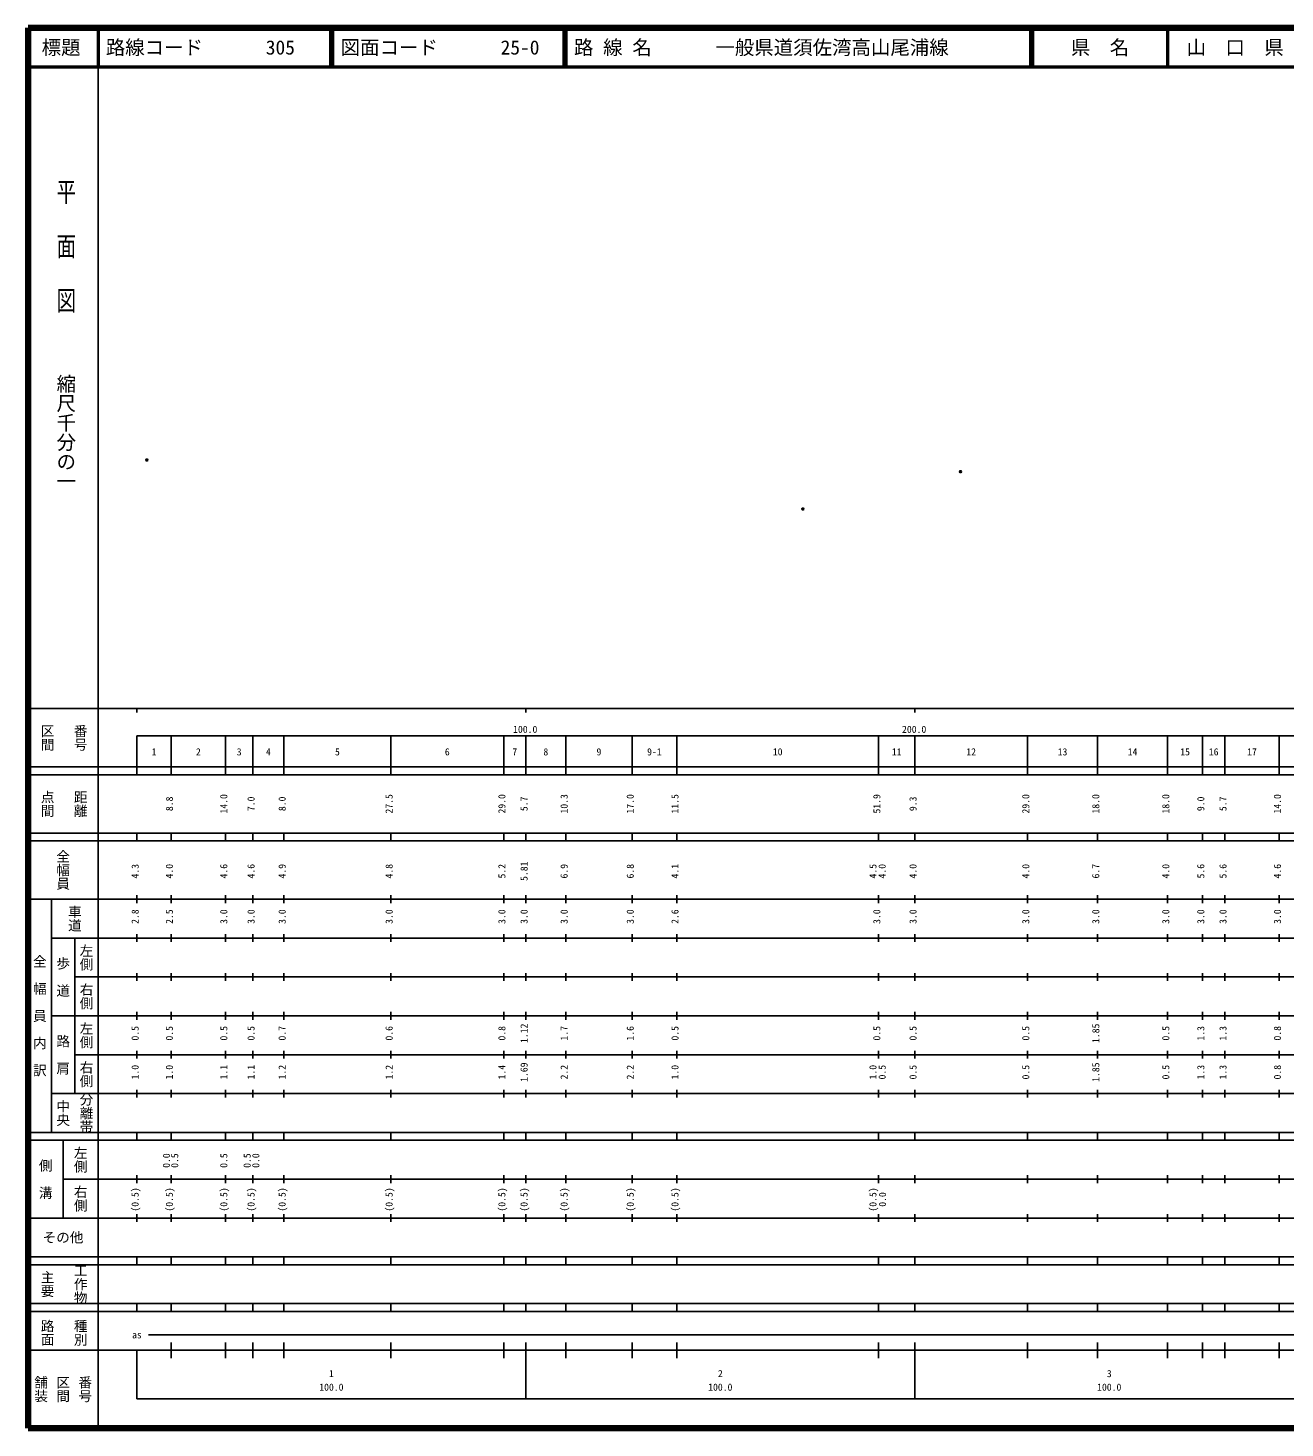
# Model space of a CAD drawing. Units: millimetres on the paper. Extents: x 40 to 680, y 20 to 380.
# Drawn here: x 40 to 363.2, y 20 to 380 of the extents above; entities that cross this region are included whole.
import ezdxf
from ezdxf.enums import TextEntityAlignment as Align

# ---------------------------------------------------------------- set-up
doc = ezdxf.new("R2010")
doc.units = ezdxf.units.MM
doc.header["$PDMODE"] = 32
doc.header["$PDSIZE"] = 0.5
doc.layers.add('M-OTRS', color=6, linetype='Continuous')
doc.layers.add('M-TTL-TXT', color=7, linetype='Continuous')
for name, color, linetype, lineweight in [('M-TTL', 2, 'Continuous', 140), ('M-TTL-BAND', 7, 'Continuous', 25), ('M-TTL-LINE', 7, 'Continuous', 50)]:
    doc.layers.add(name, color=color, linetype=linetype, lineweight=lineweight)
doc.styles.add('@ＭＳ ゴシック', font='')
doc.styles.add('ＭＳ ゴシック', font='')
doc.styles.get('@ＭＳ ゴシック').set_extended_font_data('@MS Gothic')
doc.styles.get('ＭＳ ゴシック').set_extended_font_data('MS Gothic')

msp = doc.modelspace()

# ---------------------------------------------------------------- linework, layer by layer
at = {"layer": 'M-OTRS'}
for p in [(70.55, 268.91), (279.762, 265.91), (239.245, 256.312)]:
    msp.add_point(p, dxfattribs=at)
at = {"layer": 'M-TTL'}
for p, q in [((40, 380), (40, 20)), ((680, 380), (40, 380)), ((40, 20), (680, 20))]:
    msp.add_line(p, q, dxfattribs=at)
at = {"layer": 'M-TTL-BAND'}
for p, q in [((58, 370), (58, 20)), ((40, 205), (579, 205)), ((68, 205), (68, 204)), ((168, 205), (168, 204)), ((268, 205), (268, 204)), ((68, 198), (579, 198)), ((68, 198), (68, 188)), ((76.8, 188), (76.8, 198)), ((90.8, 188), (90.8, 198)), ((97.8, 188), (97.8, 198)), ((105.8, 188), (105.8, 198)), ((133.3, 188), (133.3, 198)), ((162.3, 188), (162.3, 198)), ((168, 188), (168, 198)), ((178.3, 188), (178.3, 198)), ((195.3, 188), (195.3, 198)), ((206.8, 188), (206.8, 198)), ((258.7, 188), (258.7, 198)), ((268, 188), (268, 198)), ((297, 188), (297, 198)), ((315, 188), (315, 198)), ((333, 188), (333, 198)), ((342, 188), (342, 198)), ((347.7, 188), (347.7, 198)), ((361.7, 188), (361.7, 198)), ((40, 190), (579, 190)), ((40, 188), (579, 188)), ((40, 173), (579, 173)), ((68, 171), (68, 173)), ((76.8, 171), (76.8, 173)), ((90.8, 171), (90.8, 173)), ((97.8, 171), (97.8, 173)), ((105.8, 171), (105.8, 173)), ((133.3, 171), (133.3, 173)), ((162.3, 171), (162.3, 173)), ((168, 171), (168, 173)), ((178.3, 171), (178.3, 173)), ((195.3, 171), (195.3, 173)), ((206.8, 171), (206.8, 173)), ((258.7, 171), (258.7, 173)), ((268, 171), (268, 173)), ((297, 171), (297, 173)), ((315, 171), (315, 173)), ((333, 171), (333, 173)), ((342, 171), (342, 173)), ((347.7, 171), (347.7, 173)), ((361.7, 171), (361.7, 173)), ((40, 171), (579, 171)), ((40, 156), (579, 156)), ((46, 96), (46, 156)), ((68, 155), (68, 157)), ((76.8, 155), (76.8, 157)), ((90.8, 155), (90.8, 157)), ((97.8, 155), (97.8, 157)), ((105.8, 155), (105.8, 157)), ((133.3, 155), (133.3, 157)), ((162.3, 155), (162.3, 157)), ((168, 155), (168, 157)), ((178.3, 155), (178.3, 157)), ((195.3, 155), (195.3, 157)), ((206.8, 155), (206.8, 157)), ((258.7, 155), (258.7, 157)), ((268, 155), (268, 157)), ((297, 155), (297, 157)), ((315, 155), (315, 157)), ((333, 155), (333, 157)), ((342, 155), (342, 157)), ((347.7, 155), (347.7, 157)), ((361.7, 155), (361.7, 157)), ((46, 146), (579, 146)), ((52, 146), (52, 106)), ((68, 145), (68, 147)), ((76.8, 145), (76.8, 147)), ((90.8, 145), (90.8, 147)), ((97.8, 145), (97.8, 147)), ((105.8, 145), (105.8, 147)), ((133.3, 145), (133.3, 147)), ((162.3, 145), (162.3, 147)), ((168, 145), (168, 147)), ((178.3, 145), (178.3, 147)), ((195.3, 145), (195.3, 147)), ((206.8, 145), (206.8, 147)), ((258.7, 145), (258.7, 147)), ((268, 145), (268, 147)), ((297, 145), (297, 147)), ((315, 145), (315, 147)), ((333, 145), (333, 147)), ((342, 145), (342, 147)), ((347.7, 145), (347.7, 147)), ((361.7, 145), (361.7, 147)), ((68, 135), (68, 137)), ((76.8, 135), (76.8, 137)), ((90.8, 135), (90.8, 137)), ((97.8, 135), (97.8, 137)), ((105.8, 135), (105.8, 137)), ((133.3, 135), (133.3, 137)), ((162.3, 135), (162.3, 137)), ((168, 135), (168, 137)), ((178.3, 135), (178.3, 137)), ((195.3, 135), (195.3, 137)), ((206.8, 135), (206.8, 137)), ((258.7, 135), (258.7, 137)), ((268, 135), (268, 137)), ((297, 135), (297, 137)), ((315, 135), (315, 137)), ((333, 135), (333, 137)), ((342, 135), (342, 137)), ((347.7, 135), (347.7, 137)), ((361.7, 135), (361.7, 137)), ((52, 136), (579, 136)), ((46, 126), (579, 126)), ((68, 125), (68, 127)), ((76.8, 125), (76.8, 127)), ((90.8, 125), (90.8, 127)), ((97.8, 125), (97.8, 127)), ((105.8, 125), (105.8, 127)), ((133.3, 125), (133.3, 127)), ((162.3, 125), (162.3, 127)), ((168, 125), (168, 127)), ((178.3, 125), (178.3, 127)), ((195.3, 125), (195.3, 127)), ((206.8, 125), (206.8, 127)), ((258.7, 125), (258.7, 127)), ((268, 125), (268, 127)), ((297, 125), (297, 127)), ((315, 125), (315, 127)), ((333, 125), (333, 127)), ((342, 125), (342, 127)), ((347.7, 125), (347.7, 127)), ((361.7, 125), (361.7, 127)), ((52, 116), (579, 116)), ((68, 115), (68, 117)), ((76.8, 115), (76.8, 117)), ((90.8, 115), (90.8, 117)), ((97.8, 115), (97.8, 117)), ((105.8, 115), (105.8, 117)), ((133.3, 115), (133.3, 117)), ((162.3, 115), (162.3, 117)), ((168, 115), (168, 117)), ((178.3, 115), (178.3, 117)), ((195.3, 115), (195.3, 117)), ((206.8, 115), (206.8, 117)), ((258.7, 115), (258.7, 117)), ((268, 115), (268, 117)), ((297, 115), (297, 117)), ((315, 115), (315, 117)), ((333, 115), (333, 117)), ((342, 115), (342, 117)), ((347.7, 115), (347.7, 117)), ((361.7, 115), (361.7, 117)), ((46, 106), (579, 106)), ((68, 105), (68, 107)), ((76.8, 105), (76.8, 107)), ((90.8, 105), (90.8, 107)), ((97.8, 105), (97.8, 107)), ((105.8, 105), (105.8, 107)), ((133.3, 105), (133.3, 107)), ((162.3, 105), (162.3, 107)), ((168, 105), (168, 107)), ((178.3, 105), (178.3, 107)), ((195.3, 105), (195.3, 107)), ((206.8, 105), (206.8, 107)), ((258.7, 105), (258.7, 107)), ((268, 105), (268, 107)), ((297, 105), (297, 107)), ((315, 105), (315, 107)), ((333, 105), (333, 107)), ((342, 105), (342, 107)), ((347.7, 105), (347.7, 107)), ((361.7, 105), (361.7, 107)), ((40, 96), (579, 96)), ((40, 94), (579, 94)), ((49, 94), (49, 74)), ((68, 94), (68, 96)), ((76.8, 94), (76.8, 96)), ((90.8, 94), (90.8, 96)), ((97.8, 94), (97.8, 96)), ((105.8, 94), (105.8, 96)), ((133.3, 94), (133.3, 96)), ((162.3, 94), (162.3, 96)), ((168, 94), (168, 96)), ((178.3, 94), (178.3, 96)), ((195.3, 94), (195.3, 96)), ((206.8, 94), (206.8, 96)), ((258.7, 94), (258.7, 96)), ((268, 94), (268, 96)), ((297, 94), (297, 96)), ((315, 94), (315, 96)), ((333, 94), (333, 96)), ((342, 94), (342, 96)), ((347.7, 94), (347.7, 96)), ((361.7, 94), (361.7, 96)), ((49, 84), (579, 84)), ((68, 83), (68, 85)), ((76.8, 83), (76.8, 85)), ((90.8, 83), (90.8, 85)), ((97.8, 83), (97.8, 85)), ((105.8, 83), (105.8, 85)), ((133.3, 83), (133.3, 85)), ((162.3, 83), (162.3, 85)), ((168, 83), (168, 85)), ((178.3, 83), (178.3, 85)), ((195.3, 83), (195.3, 85)), ((206.8, 83), (206.8, 85)), ((258.7, 83), (258.7, 85)), ((268, 83), (268, 85)), ((297, 83), (297, 85)), ((315, 83), (315, 85)), ((333, 83), (333, 85)), ((342, 83), (342, 85)), ((347.7, 83), (347.7, 85)), ((361.7, 83), (361.7, 85)), ((40, 74), (579, 74)), ((68, 73), (68, 75)), ((76.8, 73), (76.8, 75)), ((90.8, 73), (90.8, 75)), ((97.8, 73), (97.8, 75)), ((105.8, 73), (105.8, 75)), ((133.3, 73), (133.3, 75)), ((162.3, 73), (162.3, 75)), ((168, 73), (168, 75)), ((178.3, 73), (178.3, 75)), ((195.3, 73), (195.3, 75)), ((206.8, 73), (206.8, 75)), ((258.7, 73), (258.7, 75)), ((268, 73), (268, 75)), ((297, 73), (297, 75)), ((315, 73), (315, 75)), ((333, 73), (333, 75)), ((342, 73), (342, 75)), ((347.7, 73), (347.7, 75)), ((361.7, 73), (361.7, 75)), ((40, 64), (579, 64)), ((40, 62), (579, 62)), ((68, 62), (68, 64)), ((76.8, 62), (76.8, 64)), ((90.8, 62), (90.8, 64)), ((97.8, 62), (97.8, 64)), ((105.8, 62), (105.8, 64)), ((133.3, 62), (133.3, 64)), ((162.3, 62), (162.3, 64)), ((168, 62), (168, 64)), ((178.3, 62), (178.3, 64)), ((195.3, 62), (195.3, 64)), ((206.8, 62), (206.8, 64)), ((258.7, 62), (258.7, 64)), ((268, 62), (268, 64)), ((297, 62), (297, 64)), ((315, 62), (315, 64)), ((333, 62), (333, 64)), ((342, 62), (342, 64)), ((347.7, 62), (347.7, 64)), ((361.7, 62), (361.7, 64)), ((40, 52), (579, 52)), ((68, 50), (68, 52)), ((76.8, 50), (76.8, 52)), ((90.8, 50), (90.8, 52)), ((97.8, 50), (97.8, 52)), ((105.8, 50), (105.8, 52)), ((133.3, 50), (133.3, 52)), ((162.3, 50), (162.3, 52)), ((168, 50), (168, 52)), ((178.3, 50), (178.3, 52)), ((195.3, 50), (195.3, 52)), ((206.8, 50), (206.8, 52)), ((258.7, 50), (258.7, 52)), ((268, 50), (268, 52)), ((297, 50), (297, 52)), ((315, 50), (315, 52)), ((333, 50), (333, 52)), ((342, 50), (342, 52)), ((347.7, 50), (347.7, 52)), ((361.7, 50), (361.7, 52)), ((40, 50), (579, 50)), ((71, 44), (565, 44)), ((40, 40), (579, 40)), ((68, 40), (68, 27.5)), ((76.8, 38), (76.8, 42)), ((90.8, 38), (90.8, 42)), ((97.8, 38), (97.8, 42)), ((105.8, 38), (105.8, 42)), ((133.3, 38), (133.3, 42)), ((162.3, 38), (162.3, 42)), ((168, 27.5), (168, 42)), ((178.3, 38), (178.3, 42)), ((195.3, 38), (195.3, 42)), ((206.8, 38), (206.8, 42)), ((258.7, 38), (258.7, 42)), ((268, 27.5), (268, 42)), ((297, 38), (297, 42)), ((315, 38), (315, 42)), ((333, 38), (333, 42)), ((342, 38), (342, 42)), ((347.7, 38), (347.7, 42)), ((361.7, 38), (361.7, 42)), ((68, 27.5), (579, 27.5))]:
    msp.add_line(p, q, dxfattribs=at)
at = {"layer": 'M-TTL-LINE'}
for p, q in [((58, 380), (58, 370)), ((117.75, 380), (117.75, 370)), ((118.25, 380), (118.25, 370)), ((177.75, 380), (177.75, 370)), ((178.25, 380), (178.25, 370)), ((297.75, 380), (297.75, 370)), ((298.25, 380), (298.25, 370)), ((333, 380), (333, 370)), ((40, 370), (680, 370))]:
    msp.add_line(p, q, dxfattribs=at)

# ---------------------------------------------------------------- texts
at = {"layer": 'M-TTL-BAND', "style": '@ＭＳ ゴシック', "width": 1.4}
msp.add_text('平  面  図', height=3.666, rotation=270, dxfattribs=at).set_placement((49.777, 306.475), align=Align.MIDDLE_RIGHT)
at = {"layer": 'M-TTL-BAND', "style": '@ＭＳ ゴシック'}
msp.add_text('縮尺千分の一', height=3.666, rotation=270, dxfattribs=at).set_placement((49.777, 261.03), align=Align.MIDDLE_RIGHT)
for s, p in [('区間', (45, 197.5)), ('番号', (53.5, 197.5)), ('点間', (45, 180.5)), ('距離', (53.5, 180.5)), ('全幅員', (49, 163.5)), ('車道', (52, 151)), ('左側', (55, 141)), ('全\u3000幅\u3000員\u3000内\u3000訳', (43, 126)), ('歩\u3000道', (49, 136)), ('右側', (55, 131)), ('左側', (55, 121)), ('路\u3000肩', (49, 116)), ('右側', (55, 111)), ('分離帯', (55, 101)), ('中央', (49, 101)), ('左側', (53.5, 89)), ('側\u3000溝', (44.5, 84)), ('右側', (53.5, 79)), ('工作物', (53.5, 57)), ('主要', (45, 57)), ('路面', (45, 44.5)), ('種別', (53.5, 44.5)), ('舗装', (43.333, 30)), ('区間', (49, 30)), ('番号', (54.667, 30))]:
    msp.add_text(s, height=2.566, rotation=270, dxfattribs=at).set_placement(p, align=Align.MIDDLE_CENTER)
at = {"layer": 'M-TTL-BAND', "style": 'ＭＳ ゴシック'}
for s, p in [('100.0', (167.844, 198.195)), ('200.0', (267.844, 198.195)), ('1', (72.4, 192.405)), ('2', (83.8, 192.405)), ('3', (94.3, 192.405)), ('4', (101.8, 192.405)), ('5', (119.55, 192.405)), ('6', (147.8, 192.405)), ('7', (165.15, 192.405)), ('8', (173.15, 192.405)), ('9', (186.8, 192.405)), ('9-1', (201.05, 192.405)), ('10', (232.75, 192.405)), ('11', (263.35, 192.405)), ('12', (282.5, 192.405)), ('13', (306, 192.405)), ('14', (324, 192.405)), ('15', (337.5, 192.405)), ('16', (344.85, 192.405)), ('17', (354.7, 192.405)), ('as', (68, 42.5)), ('1', (118, 32.523)), ('2', (218, 32.523)), ('3', (318, 32.523)), ('100.0', (118, 29.033)), ('100.0', (218, 29.033)), ('100.0', (318, 29.033))]:
    msp.add_text(s, height=1.833, dxfattribs=at).set_placement(p, align=Align.BOTTOM_CENTER)
for s, p in [('8.8', (77.8, 180.5)), ('14.0', (91.8, 180.5)), ('7.0', (98.8, 180.5)), ('8.0', (106.8, 180.5)), ('27.5', (134.3, 180.5)), ('29.0', (163.3, 180.5)), ('5.7', (169, 180.5)), ('10.3', (179.3, 180.5)), ('17.0', (196.3, 180.5)), ('11.5', (207.8, 180.5)), ('51.9', (259.7, 180.5)), ('9.3', (269, 180.5)), ('29.0', (298, 180.5)), ('18.0', (316, 180.5)), ('18.0', (334, 180.5)), ('9.0', (343, 180.5)), ('5.7', (348.7, 180.5)), ('14.0', (362.7, 180.5)), ('4.3', (69, 163.174)), ('4.0', (77.8, 163.174)), ('4.6', (91.8, 163.174)), ('4.6', (98.8, 163.174)), ('4.9', (106.8, 163.174)), ('4.8', (134.3, 163.174)), ('5.2', (163.3, 163.174)), ('5.81', (169, 163.174)), ('6.9', (179.3, 163.174)), ('6.8', (196.3, 163.174)), ('4.1', (207.8, 163.174)), ('4.5', (258.7, 163.174)), ('4.0', (261.07, 163.174)), ('4.0', (269, 163.174)), ('4.0', (298, 163.174)), ('6.7', (316, 163.174)), ('4.0', (334, 163.174)), ('5.6', (343, 163.174)), ('5.6', (348.7, 163.174)), ('4.6', (362.7, 163.174)), ('2.8', (69, 151.5)), ('2.5', (77.8, 151.5)), ('3.0', (91.8, 151.5)), ('3.0', (98.8, 151.5)), ('3.0', (106.8, 151.5)), ('3.0', (134.3, 151.5)), ('3.0', (163.3, 151.5)), ('3.0', (169, 151.5)), ('3.0', (179.3, 151.5)), ('3.0', (196.3, 151.5)), ('2.6', (207.8, 151.5)), ('3.0', (259.7, 151.5)), ('3.0', (269, 151.5)), ('3.0', (298, 151.5)), ('3.0', (316, 151.5)), ('3.0', (334, 151.5)), ('3.0', (343, 151.5)), ('3.0', (348.7, 151.5)), ('3.0', (362.7, 151.5)), ('0.5', (69, 121.5)), ('0.5', (77.8, 121.5)), ('0.5', (91.8, 121.5)), ('0.5', (98.8, 121.5)), ('0.7', (106.8, 121.5)), ('0.6', (134.3, 121.5)), ('0.8', (163.3, 121.5)), ('1.12', (169, 121.5)), ('1.7', (179.3, 121.5)), ('1.6', (196.3, 121.5)), ('0.5', (207.8, 121.5)), ('0.5', (259.7, 121.5)), ('0.5', (269, 121.5)), ('0.5', (298, 121.5)), ('1.85', (316, 121.5)), ('0.5', (334, 121.5)), ('1.3', (343, 121.5)), ('1.3', (348.7, 121.5)), ('0.8', (362.7, 121.5)), ('1.0', (69, 111.5)), ('1.0', (77.8, 111.5)), ('1.1', (91.8, 111.5)), ('1.1', (98.8, 111.5)), ('1.2', (106.8, 111.5)), ('1.2', (134.3, 111.5)), ('1.4', (163.3, 111.5)), ('1.69', (169, 111.5)), ('2.2', (179.3, 111.5)), ('2.2', (196.3, 111.5)), ('1.0', (207.8, 111.5)), ('1.0', (258.7, 111.5)), ('0.5', (261.07, 111.5)), ('0.5', (269, 111.5)), ('0.5', (298, 111.5)), ('1.85', (316, 111.5)), ('0.5', (334, 111.5)), ('1.3', (343, 111.5)), ('1.3', (348.7, 111.5)), ('0.8', (362.7, 111.5)), ('0.0', (77.037, 88.764)), ('0.5', (79.17, 88.764)), ('0.5', (91.8, 88.764)), ('0.5', (97.8, 88.764)), ('0.0', (100.031, 88.764)), ('(0.5)', (69, 78.764)), ('(0.5)', (77.8, 78.764)), ('(0.5)', (91.8, 78.764)), ('(0.5)', (98.8, 78.764)), ('(0.5)', (106.8, 78.764)), ('(0.5)', (134.3, 78.764)), ('(0.5)', (163.3, 78.764)), ('(0.5)', (169, 78.764)), ('(0.5)', (179.3, 78.764)), ('(0.5)', (196.3, 78.764)), ('(0.5)', (207.8, 78.764)), ('(0.5)', (258.7, 78.764)), ('0.0', (261.154, 78.764))]:
    msp.add_text(s, height=1.833, rotation=90, dxfattribs=at).set_placement(p, align=Align.BOTTOM_CENTER)
msp.add_text('その他', height=2.566, dxfattribs=at).set_placement((49, 69), align=Align.MIDDLE_CENTER)
at = {"layer": 'M-TTL-TXT', "style": 'ＭＳ ゴシック'}
for s, p in [('標題', (48.5, 375)), ('県\u3000名', (315.625, 375)), ('山\u3000口\u3000県', (350.375, 375))]:
    msp.add_text(s, height=3.666, dxfattribs=at).set_placement(p, align=Align.MIDDLE_CENTER)
for s, p in [('路線コード', (60, 375)), ('305', (101.142, 375)), ('図面コード', (120.38, 375)), ('25-0', (161.521, 375)), ('路 線 名', (180.38, 375)), ('一般県道須佐湾高山尾浦線', (216.734, 375))]:
    msp.add_text(s, height=3.666, dxfattribs=at).set_placement(p, align=Align.MIDDLE_LEFT)

doc.saveas('drawing.dxf')
